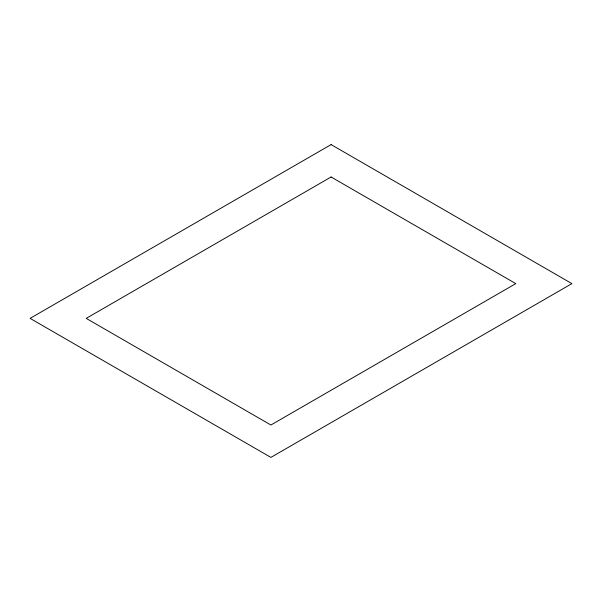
<?xml version="1.0" encoding="UTF-8"?>
<svg xmlns="http://www.w3.org/2000/svg" width="602" height="602" viewBox="0 0 602 602"><rect width="100%" height="100%" fill="white"/><g stroke="black" fill="none" stroke-linecap="round" stroke-linejoin="round"><path stroke-width="0.9" d="M331.1 144.6L30.1 318.375L270.9 457.4L571.9 283.625L331.1 144.6M331.1 176.988L86.206 318.375L270.9 425.012L515.794 283.625L331.1 176.988"/></g></svg>
